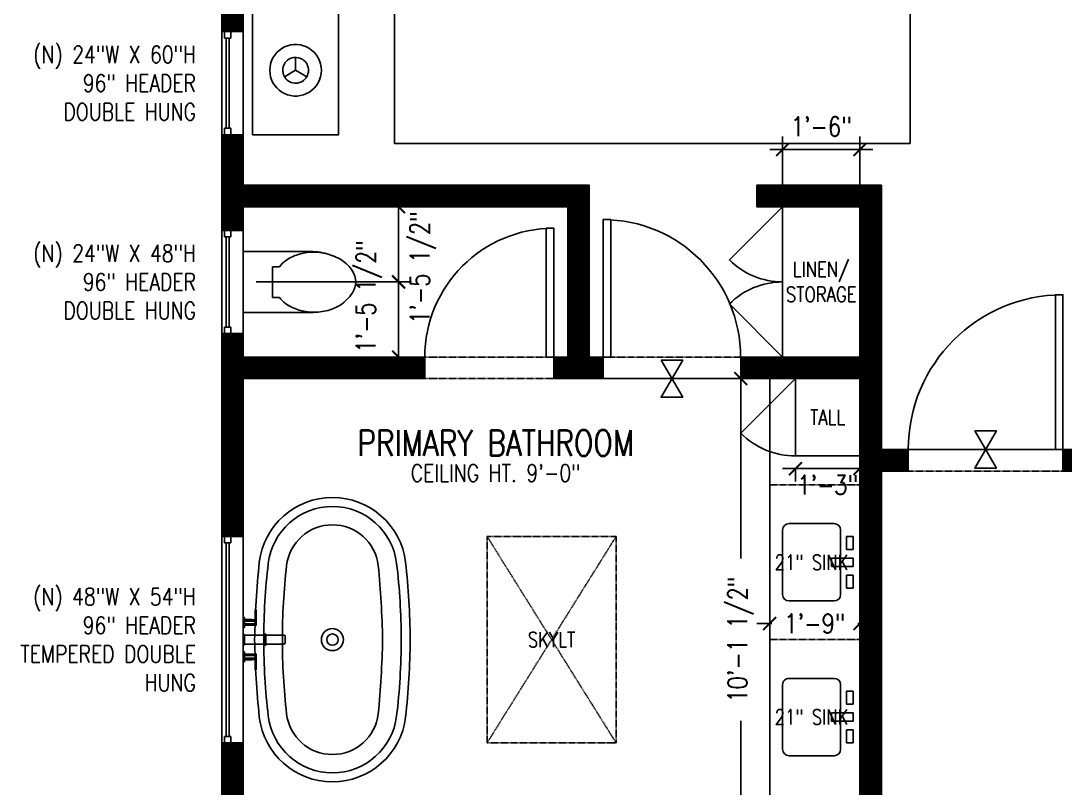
# Model space of a CAD drawing. Header units: inches. Extents: x -1 to 4116, y -71 to 1384.
# Drawn here: x 2698.9 to 2941.9, y 603.8 to 782.4 of the extents above; entities that cross this region are included whole.
import ezdxf
from ezdxf.enums import TextEntityAlignment as Align

# ---------------------------------------------------------------- set-up
doc = ezdxf.new("R2010")
doc.units = ezdxf.units.IN
doc.header["$MEASUREMENT"] = 0
doc.linetypes.add('HIDDEN2', pattern=[0.1875, 0.125, -0.0625])
doc.layers.get('DEFPOINTS').update_dxf_attribs({"color": 92, "lineweight": 15})
for name, color, linetype in [('A-ANNO', 3, 'Continuous'), ('A-ANNO - NEW', 3, 'Continuous'), ('A-ANNO-CLNG-HT-NEW', 2, 'Continuous'), ('A-ANNO-ROOMTAG-NEW', 2, 'Continuous'), ('A-CASE-BLW', 1, 'HIDDEN2'), ('A-CASE-NEW', 2, 'Continuous'), ('A-CLNG-HEAD', 1, 'HIDDEN2'), ('A-CLNG-HEAD NEW', 1, 'HIDDEN2'), ('A-DIM-CONS', 2, 'Continuous'), ('A-DOOR-NEW', 2, 'Continuous'), ('A-FLOR-SILL', 8, 'Continuous'), ('A-FURN', 8, 'Continuous'), ('A-GLAZ', 1, 'Continuous'), ('A-PFIX', 2, 'Continuous'), ('A-WALL-HTCH-F', 252, 'Continuous'), ('A-WALL-NEW', 4, 'Continuous')]:
    doc.layers.add(name, color=color, linetype=linetype)
doc.styles.add('ccTXT', font='ROMANS.shx', dxfattribs={"width": 0.8})
doc.dimstyles.new('DIM48$0', dxfattribs={"dimscale": 48, "dimtxt": 0.09375, "dimasz": 0.0625, "dimexe": 0.0625, "dimexo": 0.0625, "dimgap": 0.0625, "dimtad": 0, "dimdec": 8, "dimrnd": 0.125, "dimzin": 3, "dimdsep": 46, "dimlunit": 4, "dimtxsty": 'ccTXT', "dimblk": 'ARCHTICK', "dimblk1": 'ARCHTICK', "dimblk2": 'ARCHTICK', "dimsah": 1, "dimcen": 0.09375, "dimdle": 0.0625, "dimclrd": 2, "dimclre": 1, "dimclrt": 256, "dimadec": 0, "dimazin": 0, "dimtfac": 0.6, "dimtdec": 4, "dimtix": 1, "dimtmove": 2, "dimatfit": 3, "dimldrblk": 'ARCHTICK', "dimfxl": 1, "dimtvp": 1, "dimfrac": 2, "dimtolj": 1, "dimtzin": 0, "dimarcsym": 0})
pattern_1 = [(45, (0.0164, 0.01056), (-0.0883883476, 0.0883883476), [])]

# ---------------------------------------------------------------- blocks, each defined once
blk = doc.blocks.new('*U422')
for p, q in [((0, 5), (24, 5)), ((0, 5), (24, 5)), ((0, 2.875), (0, 4.375)), ((0, 4.375), (1.5, 4.375)), ((0, 2.875), (1.5, 2.875)), ((1.5, 2.875), (1.5, 4.375)), ((1.5, 4), (22.5, 4)), ((1.5, 3.25), (22.5, 3.25)), ((22.5, 2.875), (22.5, 4.375)), ((24, 4.375), (22.5, 4.375)), ((24, 2.875), (22.5, 2.875)), ((24, 2.875), (24, 4.375))]:
    blk.add_line(p, q)
at = {"flags": 128}
for points in [[(0, 0), (0, 5), (0, 5), (0, 5)], [(24, 0), (24, 5), (24, 5), (24, 5)]]:
    blk.add_lwpolyline(points, dxfattribs=at)
at = {"layer": 'A-FLOR-SILL'}
blk.add_line((0, 0), (24, 0), dxfattribs=at)
at = {"layer": 'A-GLAZ', "color": 8}
blk.add_line((0, 0), (24, 0), dxfattribs=at)
blk = doc.blocks.new('*U416')
for p, q in [((0, 5), (24, 5)), ((0, 5), (24, 5)), ((0, 2.875), (0, 4.375)), ((0, 4.375), (1.5, 4.375)), ((0, 2.875), (1.5, 2.875)), ((1.5, 2.875), (1.5, 4.375)), ((1.5, 4), (22.5, 4)), ((1.5, 3.25), (22.5, 3.25)), ((22.5, 2.875), (22.5, 4.375)), ((24, 4.375), (22.5, 4.375)), ((24, 2.875), (22.5, 2.875)), ((24, 2.875), (24, 4.375))]:
    blk.add_line(p, q)
at = {"flags": 128}
for points in [[(0, 0), (0, 5), (0, 5), (0, 5)], [(24, 0), (24, 5), (24, 5), (24, 5)]]:
    blk.add_lwpolyline(points, dxfattribs=at)
at = {"layer": 'A-FLOR-SILL'}
blk.add_line((0, 0), (24, 0), dxfattribs=at)
at = {"layer": 'A-GLAZ', "color": 8}
blk.add_line((0, 0), (24, 0), dxfattribs=at)
blk = doc.blocks.new('*U417')
for p, q in [((0, 5), (48, 5)), ((0, 5), (48, 5)), ((0, 2.875), (0, 4.375)), ((0, 4.375), (1.5, 4.375)), ((0, 2.875), (1.5, 2.875)), ((1.5, 2.875), (1.5, 4.375)), ((1.5, 4), (46.5, 4)), ((1.5, 3.25), (46.5, 3.25)), ((46.5, 2.875), (46.5, 4.375)), ((48, 4.375), (46.5, 4.375)), ((48, 2.875), (46.5, 2.875)), ((48, 2.875), (48, 4.375))]:
    blk.add_line(p, q)
at = {"flags": 128}
for points in [[(0, 0), (0, 5), (0, 5), (0, 5)], [(48, 0), (48, 5), (48, 5), (48, 5)]]:
    blk.add_lwpolyline(points, dxfattribs=at)
at = {"layer": 'A-FLOR-SILL'}
blk.add_line((0, 0), (48, 0), dxfattribs=at)
at = {"layer": 'A-GLAZ', "color": 8}
blk.add_line((0, 0), (48, 0), dxfattribs=at)
blk = doc.blocks.new('*U138')
blk.add_wipeout([(6, 0), (5.95, 0.75), (5.81, 1.49), (5.58, 2.21), (5.26, 2.89), (4.85, 3.53), (4.37, 4.11), (3.82, 4.62), (3.21, 5.07), (2.55, 5.43), (1.85, 5.71), (1.12, 5.89), (0.38, 5.99), (-0.38, 5.99), (-1.12, 5.89), (-1.85, 5.71), (-2.55, 5.43), (-3.21, 5.07), (-3.82, 4.62), (-4.37, 4.11), (-4.85, 3.53), (-5.26, 2.89), (-5.58, 2.21), (-5.81, 1.49), (-5.95, 0.75), (-6, 0), (-5.95, -0.75), (-5.81, -1.49), (-5.58, -2.21), (-5.26, -2.89), (-4.85, -3.53), (-4.37, -4.11), (-3.82, -4.62), (-3.21, -5.07), (-2.55, -5.43), (-1.85, -5.71), (-1.12, -5.89), (-0.38, -5.99), (0.38, -5.99), (1.12, -5.89), (1.85, -5.71), (2.55, -5.43), (3.21, -5.07), (3.82, -4.62), (4.37, -4.11), (4.85, -3.53), (5.26, -2.89), (5.58, -2.21), (5.81, -1.49), (5.95, -0.75)])
at = {"color": 0}
for q in [(-2.6, 1.5), (2.6, 1.5), (0, -3)]:
    blk.add_line((0, 0), q, dxfattribs=at)
for points in [[(6, 0), (5.95, 0.75), (5.81, 1.49), (5.58, 2.21), (5.26, 2.89), (4.85, 3.53), (4.37, 4.11), (3.82, 4.62), (3.21, 5.07), (2.55, 5.43), (1.85, 5.71), (1.12, 5.89), (0.38, 5.99), (-0.38, 5.99), (-1.12, 5.89), (-1.85, 5.71), (-2.55, 5.43), (-3.21, 5.07), (-3.82, 4.62), (-4.37, 4.11), (-4.85, 3.53), (-5.26, 2.89), (-5.58, 2.21), (-5.81, 1.49), (-5.95, 0.75), (-6, 0), (-5.95, -0.75), (-5.81, -1.49), (-5.58, -2.21), (-5.26, -2.89), (-4.85, -3.53), (-4.37, -4.11), (-3.82, -4.62), (-3.21, -5.07), (-2.55, -5.43), (-1.85, -5.71), (-1.12, -5.89), (-0.38, -5.99), (0.38, -5.99), (1.12, -5.89), (1.85, -5.71), (2.55, -5.43), (3.21, -5.07), (3.82, -4.62), (4.37, -4.11), (4.85, -3.53), (5.26, -2.89), (5.58, -2.21), (5.81, -1.49), (5.95, -0.75)], [(2.6, 1.5), (2.39, 1.81), (2.14, 2.1), (1.86, 2.35), (1.55, 2.57), (1.22, 2.74), (0.87, 2.87), (0.5, 2.96), (0.13, 3), (-0.25, 2.99), (-0.62, 2.93), (-0.99, 2.83), (-1.33, 2.69), (-1.66, 2.5), (-1.96, 2.27), (-2.23, 2.01), (-2.46, 1.71), (-2.66, 1.39), (-2.81, 1.05), (-2.92, 0.69), (-2.98, 0.31), (-3, -0.06), (-2.97, -0.44), (-2.89, -0.81), (-2.77, -1.16), (-2.6, -1.5), (-2.39, -1.81), (-2.14, -2.1), (-1.86, -2.35), (-1.55, -2.57), (-1.22, -2.74), (-0.87, -2.87), (-0.5, -2.96), (-0.13, -3), (0.25, -2.99), (0.62, -2.93), (0.99, -2.83), (1.33, -2.69), (1.66, -2.5), (1.96, -2.27), (2.23, -2.01), (2.46, -1.71), (2.66, -1.39), (2.81, -1.05), (2.92, -0.69), (2.98, -0.31), (3, 0.06), (2.97, 0.44), (2.89, 0.81), (2.77, 1.16)]]:
    blk.add_lwpolyline(points, close=True)
blk = doc.blocks.new('*U471')
at = {"linetype": 'ByBlock'}
blk.add_lwpolyline([(0, 0), (0, 36), (1.75, 36), (1.75, 0)], close=True, dxfattribs=at)
blk.add_arc((0, 0), 36, 0, 90, dxfattribs=at)
blk = doc.blocks.new('*U455')
at = {"layer": 'A-FLOR-SILL'}
blk.add_line((-18, 0), (18, 0), dxfattribs=at)
blk.add_lwpolyline([(-2.51, 4.32), (2.51, -4.32), (-2.51, -4.32), (2.51, 4.32)], close=True, dxfattribs=at)
blk = doc.blocks.new('*U87')
at = {"color": 0, "linetype": 'ByBlock'}
for p, q in [((0, -7.11), (0, 7.11)), ((0, 7.11), (15.11, 7.11)), ((15.11, -7.11), (0, -7.11))]:
    blk.add_line(p, q, dxfattribs=at)
blk.add_lwpolyline([(24.13, -4.09, 0.06085), (25.42, -2.54, 0.143932), (26.16, 0, 0.143932), (25.42, 2.54, 0.107177), (22.93, 5.03, 0.077997), (19.52, 6.53, 0.141546), (12.76, 6.39, 0.085426), (9.83, 4.9, 0.066386), (8.4, 3.51), (6.82, 3.51), (6.82, -3.61), (8.4, -3.61, 0.066386), (9.83, -5, 0.085426), (12.76, -6.49, 0.074934), (16.47, -7.05, 0.074935), (20.18, -6.49, 0.085426), (23.12, -5, 0.047542)], format="xyb", close=True, dxfattribs=at)
for centre, start, end in [((15.11, -9.99), 75.0711, 90), ((15.11, 9.99), 270, 275.1954)]:
    blk.add_arc(centre, 17.11, start, end, dxfattribs=at)
blk = doc.blocks.new('Memoirs 66x36.5 Freestanding Tub')
for radius in [2.56, 1.32]:
    blk.add_circle((0, -18.1), radius)
for centre, radius, start, end in [((3.37, -206.05), 206.08, 90.9368, 95.9545), ((-15.95, -18.1), 17.14, 96.8913, 263.1087), ((0.44, -157.44), 155.34, 90.1631, 96.7282), ((-1.2, -2.57), 0.17, 101.0095, 138.3297), ((-1.03, -3.27), 0.884, 92.1518, 102.816), ((0, -148.43), 146.05, 89.5817, 90.4183), ((-3.37, -206.05), 206.08, 84.0455, 89.0632), ((-0.44, -157.44), 155.34, 83.2718, 89.8369), ((1.03, -3.27), 0.884, 77.184, 87.8482), ((1.2, -2.57), 0.17, 41.6703, 78.9905), ((15.95, -18.1), 17.14, 276.8913, 83.1087), ((-15.95, -18.1), 15.04, 96.8913, 263.1087), ((-1.29, -2.48), 0.0375, 147.8749, 236.9573), ((-1.18, -2.34), 0.217, 232.7872, 259.5752), ((-1.06, -1.75), 0.816, 258.9667, 269.2901), ((0, -150.1), 147.53, 89.5827, 90.4173), ((1.06, -1.75), 0.816, 270.7099, 281.0333), ((1.18, -2.34), 0.217, 280.4248, 307.2128), ((1.29, -2.48), 0.0375, 303.0427, 32.1251), ((15.95, -18.1), 15.04, 276.8913, 83.1087), ((0.4, -164.15), 157.71, 90.1455, 96.423), ((-0.4, -164.15), 157.71, 83.577, 89.8545), ((-15.98, -18.1), 10.74, 96.7187, 263.2813), ((15.98, -18.1), 10.74, 276.7187, 83.2813), ((4.17, 193.64), 223.44, 264.5009, 268.9306), ((-4.17, 193.64), 223.44, 271.0694, 275.4991), ((0.36, 119.84), 153.95, 263.2421, 269.8667), ((-0.36, 119.84), 153.95, 270.1333, 276.7579), ((2.63, 157.49), 193.72, 263.8853, 269.2235), ((-2.63, 157.49), 193.72, 270.7765, 276.1147)]:
    blk.add_arc(centre, radius, start, end)
blk = doc.blocks.new('Kohler Parallel Wall Mount Tub Faucet')
for p, q in [((-5.18, 0), (-2.82, 0)), ((-5.18, -0.24), (-5.18, 0)), ((-2.82, 0), (-2.82, -0.24)), ((-1.16, 0), (1.16, 0)), ((5.18, 0), (2.82, 0)), ((2.82, 0), (2.82, -0.24)), ((5.18, -0.24), (5.18, 0)), ((-5.14, -0.28), (-2.86, -0.28)), ((-4.64, -0.29), (-3.36, -0.29)), ((-4.28, -2.6), (-4.28, -0.29)), ((-3.72, -0.29), (-3.72, -3.03)), ((-1.18, -0.24), (-1.18, -0.02)), ((-1.14, -0.28), (1.14, -0.28)), ((-1.02, -0.3), (-1.02, -9.46)), ((1.02, -0.3), (1.02, -9.46)), ((1.18, -0.24), (1.18, -0.02)), ((5.14, -0.28), (2.86, -0.28)), ((4.64, -0.29), (3.36, -0.29)), ((3.72, -0.29), (3.72, -3.03)), ((4.28, -2.6), (4.28, -0.29)), ((-4.64, -2.8), (-6.94, -2.8)), ((-6.91, -3.03), (-3.4, -3.03)), ((6.91, -3.03), (3.4, -3.03)), ((4.64, -2.8), (6.94, -2.8)), ((-0.72, -9.76), (0.72, -9.76))]:
    blk.add_line(p, q)
for centre, radius, start, end in [((-1.16, -0.02), 0.0197, 90, 180), ((1.16, -0.02), 0.0197, 0, 90), ((-5.14, -0.24), 0.0394, 180, 270), ((-4.64, -0.31), 0.0197, 89.9999, 180), ((143.11, -0.31), 147.78, 180, 180.8863), ((-4.51, -0.36), 0.0804, 53.4308, 87.34), ((-3.49, -0.36), 0.0804, 94.558, 126.7704), ((-3.36, -0.31), 0.0197, 359.6734, 92.7654), ((-276900.6, 2137.66), 276905.52, 359.5570634, 359.5576182), ((-2.86, -0.24), 0.0394, 270, 360), ((-1.14, -0.24), 0.0394, 180, 270), ((-1, -0.3), 0.0197, 90, 180), ((1, -0.3), 0.0197, 0, 90), ((1.14, -0.24), 0.0394, 270, 360), ((2.86, -0.24), 0.0394, 180, 270), ((3.36, -0.31), 0.0197, 87.2346, 180.3266), ((276900.6, 2137.66), 276905.52, 180.4423818, 180.4429366), ((3.49, -0.36), 0.0804, 53.2296, 85.442), ((4.51, -0.36), 0.0804, 92.66, 126.5692), ((4.64, -0.31), 0.0197, 0, 90.0001), ((-143.11, -0.31), 147.78, 359.1137, 0), ((5.14, -0.24), 0.0394, 270, 360), ((-6.93, -2.83), 0.0342, 103.7788, 177.1126), ((8.49, -1.38), 15.52, 185.3353, 185.9626), ((-6.91, -2.99), 0.0387, 184.4203, 265.565), ((-4.84, -2.6), 0.195, 271.5067, 0.8863), ((-4.65, -2.35), 0.446, 270.5523, 326.2793), ((-3.4, -2.99), 0.0394, 270.1237, 359.5571), ((3.4, -2.99), 0.0394, 180.4429, 269.8763), ((4.65, -2.35), 0.446, 213.7207, 269.4477), ((4.84, -2.6), 0.195, 179.1137, 268.4933), ((6.91, -2.99), 0.0387, 274.435, 355.5797), ((6.93, -2.83), 0.0342, 2.8874, 76.2212), ((-8.49, -1.38), 15.52, 354.0374, 354.6647), ((-0.72, -9.46), 0.3, 180, 270), ((0.72, -9.46), 0.3, 270, 360)]:
    blk.add_arc(centre, radius, start, end)
blk = doc.blocks.new('*U103')
at = {"color": 0, "linetype": 'ByBlock'}
for points in [[(-6, -0.5), (-6, 1), (-3, 1), (-3, -0.5)], [(-1, -4), (-1, 1), (1, 1), (1, -4)], [(3, -0.5), (3, 1), (6, 1), (6, -0.5)]]:
    blk.add_lwpolyline(points, close=True, dxfattribs=at)
blk = doc.blocks.new('*U359')
at = {"color": 0, "linetype": 'ByBlock'}
for p, q in [((4.5, 2.5), (4.5, 7.5)), ((18, 7.5), (18, 2.5)), ((4.5, -7.5), (4.5, -2.5)), ((18, -2.5), (18, -7.5))]:
    blk.add_line(p, q, dxfattribs=at)
at = {"color": 0}
for p, q in [((16.5, 9), (6, 9)), ((4.5, -2.5), (4.5, 2.5)), ((18, -2.5), (18, 2.5)), ((6, -9), (16.5, -9))]:
    blk.add_line(p, q, dxfattribs=at)
at = {"color": 0, "linetype": 'ByBlock'}
for centre, start, end in [((6, 7.5), 90, 180), ((16.5, 7.5), 0, 90), ((6, -7.5), 180, 270), ((16.5, -7.5), 270, 0)]:
    blk.add_arc(centre, 1.5, start, end, dxfattribs=at)
blk = doc.blocks.new('*U483')
at = {"linetype": 'ByBlock'}
blk.add_lwpolyline([(0, 0), (0, 30), (1.75, 30), (1.75, 0)], close=True, dxfattribs=at)
blk.add_arc((0, 0), 30, 0, 90, dxfattribs=at)
blk = doc.blocks.new('*U484')
at = {"linetype": 'ByBlock'}
blk.add_lwpolyline([(0, 0), (0, 31.99), (-1.75, 31.99), (-1.75, 0)], close=True, dxfattribs=at)
blk.add_arc((0, 0), 31.99, 90, 180, dxfattribs=at)
blk = doc.blocks.new('*U53')
at = {"layer": 'A-FLOR-SILL'}
blk.add_line((-16, 0), (16, 0), dxfattribs=at)
blk.add_lwpolyline([(-2.51, 4.32), (2.51, -4.32), (-2.51, -4.32), (2.51, 4.32)], close=True, dxfattribs=at)
blk = doc.blocks.new('_ArchTick')
at = {"color": 0, "linetype": 'ByBlock', "const_width": 0.15}
blk.add_lwpolyline([(-0.5, -0.5), (0.5, 0.5)], dxfattribs=at)
blk = doc.blocks.new('*D561')
at = {"layer": 'A-DIM-CONS', "color": 2, "lineweight": -2, "transparency": 16777216}
blk.add_line((2786.8, 701.12), (2786.8, 724.62), dxfattribs=at)
at = {"layer": 'A-DIM-CONS', "color": 1, "lineweight": -2, "transparency": 16777216}
blk.add_line((2753.66, 721.62), (2789.8, 721.62), dxfattribs=at)
at = {"layer": 'DEFPOINTS', "color": 0, "transparency": 16777216}
for p in [(2750.66, 721.62), (2786.8, 721.62), (2786.8, 704.12)]:
    blk.add_point(p, dxfattribs=at)
at = {"layer": 'A-DIM-CONS', "color": 2, "lineweight": -2, "transparency": 16777216, "xscale": 3, "yscale": 3, "zscale": 3}
for p, rotation in [((2786.8, 721.62), 90), ((2786.8, 704.12), 270)]:
    blk.add_blockref('_ArchTick', p, dxfattribs=dict(at, rotation=rotation))
at = {"layer": 'A-DIM-CONS', "transparency": 16777216, "insert": (2779.94, 718.24), "char_height": 4.5, "attachment_point": 5, "rotation": 90, "style": 'ccTXT'}
blk.add_mtext('\\A1;1\'-5 1/2"', dxfattribs=at)
blk = doc.blocks.new('*D562')
at = {"layer": 'A-DIM-CONS', "color": 2, "lineweight": -2, "transparency": 16777216}
blk.add_line((2786.8, 742.12), (2786.8, 718.62), dxfattribs=at)
at = {"layer": 'A-DIM-CONS', "color": 1, "lineweight": -2, "transparency": 16777216}
blk.add_line((2753.66, 721.62), (2789.8, 721.62), dxfattribs=at)
at = {"layer": 'DEFPOINTS', "color": 0, "transparency": 16777216}
for p in [(2786.8, 739.12), (2750.66, 721.62), (2786.8, 721.62)]:
    blk.add_point(p, dxfattribs=at)
at = {"layer": 'A-DIM-CONS', "color": 2, "lineweight": -2, "transparency": 16777216, "xscale": 3, "yscale": 3, "zscale": 3}
for p, rotation in [((2786.8, 739.12), 90), ((2786.8, 721.62), 270)]:
    blk.add_blockref('_ArchTick', p, dxfattribs=dict(at, rotation=rotation))
at = {"layer": 'A-DIM-CONS', "transparency": 16777216, "insert": (2792.47, 724.96), "char_height": 4.5, "attachment_point": 5, "rotation": 90, "style": 'ccTXT'}
blk.add_mtext('\\A1;1\'-5 1/2"', dxfattribs=at)
blk = doc.blocks.new('*D563')
at = {"layer": 'A-DIM-CONS', "color": 1, "lineweight": -2, "transparency": 16777216}
for p, q in [((2876.16, 742.12), (2876.16, 755.44)), ((2894.16, 742.12), (2894.16, 755.44))]:
    blk.add_line(p, q, dxfattribs=at)
at = {"layer": 'A-DIM-CONS', "color": 2, "lineweight": -2, "transparency": 16777216}
for p, q in [((2876.16, 752.44), (2873.16, 752.44)), ((2876.16, 752.44), (2894.16, 752.44)), ((2894.16, 752.44), (2897.16, 752.44))]:
    blk.add_line(p, q, dxfattribs=at)
at = {"layer": 'DEFPOINTS', "color": 0, "transparency": 16777216}
for p in [(2894.16, 752.44), (2876.16, 739.12), (2894.16, 739.12)]:
    blk.add_point(p, dxfattribs=at)
at = {"layer": 'A-DIM-CONS', "color": 2, "lineweight": -2, "transparency": 16777216, "xscale": 3, "yscale": 3, "zscale": 3}
blk.add_blockref('_ArchTick', (2876.16, 752.44), dxfattribs=at)
at = {"layer": 'A-DIM-CONS', "color": 2, "lineweight": -2, "transparency": 16777216, "xscale": 3, "yscale": 3, "zscale": 3, "rotation": 180}
blk.add_blockref('_ArchTick', (2894.16, 752.44), dxfattribs=at)
at = {"layer": 'A-DIM-CONS', "transparency": 16777216, "insert": (2885.16, 757.8), "char_height": 4.5, "attachment_point": 5, "style": 'ccTXT'}
blk.add_mtext('\\A1;1\'-6"', dxfattribs=at)
blk = doc.blocks.new('*D564')
at = {"layer": 'A-DIM-CONS', "color": 2, "lineweight": -2, "transparency": 16777216}
for p, q in [((2870.16, 642.11), (2873.63, 642.11)), ((2897.16, 642.11), (2893.69, 642.11))]:
    blk.add_line(p, q, dxfattribs=at)
at = {"layer": 'DEFPOINTS', "color": 0, "transparency": 16777216}
for p in [(2873.16, 642.11), (2894.16, 642.11), (2894.16, 642.11)]:
    blk.add_point(p, dxfattribs=at)
at = {"layer": 'A-DIM-CONS', "color": 2, "lineweight": -2, "transparency": 16777216, "xscale": 3, "yscale": 3, "zscale": 3, "rotation": 180}
blk.add_blockref('_ArchTick', (2873.16, 642.11), dxfattribs=at)
at = {"layer": 'A-DIM-CONS', "color": 2, "lineweight": -2, "transparency": 16777216, "xscale": 3, "yscale": 3, "zscale": 3}
blk.add_blockref('_ArchTick', (2894.16, 642.11), dxfattribs=at)
at = {"layer": 'A-DIM-CONS', "transparency": 16777216, "insert": (2883.66, 642.11), "char_height": 4.5, "attachment_point": 5, "style": 'ccTXT'}
blk.add_mtext('\\A1;1\'-9"', dxfattribs=at)
blk = doc.blocks.new('*D565')
at = {"layer": 'A-DIM-CONS', "color": 2, "lineweight": -2, "transparency": 16777216}
blk.add_line((2876.16, 678.17), (2897.16, 678.17), dxfattribs=at)
at = {"layer": 'A-DIM-CONS', "color": 1, "lineweight": -2, "transparency": 16777216}
for p, q in [((2879.16, 678.12), (2879.16, 675.17)), ((2894.16, 678.12), (2894.16, 675.17))]:
    blk.add_line(p, q, dxfattribs=at)
at = {"layer": 'DEFPOINTS', "color": 0, "transparency": 16777216}
for p in [(2879.16, 681.12), (2894.16, 681.12), (2894.16, 678.17)]:
    blk.add_point(p, dxfattribs=at)
at = {"layer": 'A-DIM-CONS', "color": 2, "lineweight": -2, "transparency": 16777216, "xscale": 3, "yscale": 3, "zscale": 3, "rotation": 180}
blk.add_blockref('_ArchTick', (2879.16, 678.17), dxfattribs=at)
at = {"layer": 'A-DIM-CONS', "color": 2, "lineweight": -2, "transparency": 16777216, "xscale": 3, "yscale": 3, "zscale": 3}
blk.add_blockref('_ArchTick', (2894.16, 678.17), dxfattribs=at)
at = {"layer": 'A-DIM-CONS', "transparency": 16777216, "insert": (2886.66, 674.37), "char_height": 4.5, "attachment_point": 5, "style": 'ccTXT'}
blk.add_mtext('\\A1;1\'-3"', dxfattribs=at)
blk = doc.blocks.new('*D568')
at = {"layer": 'A-DIM-CONS', "color": 2, "lineweight": -2, "transparency": 16777216}
for p, q in [((2866.41, 702.12), (2866.41, 657.22)), ((2866.41, 574.62), (2866.41, 619.51))]:
    blk.add_line(p, q, dxfattribs=at)
at = {"layer": 'DEFPOINTS', "color": 0, "transparency": 16777216}
for p in [(2866.41, 699.12), (2866.41, 577.62), (2866.41, 577.62)]:
    blk.add_point(p, dxfattribs=at)
at = {"layer": 'A-DIM-CONS', "color": 2, "lineweight": -2, "transparency": 16777216, "xscale": 3, "yscale": 3, "zscale": 3}
for p, rotation in [((2866.41, 699.12), 90), ((2866.41, 577.62), 270)]:
    blk.add_blockref('_ArchTick', p, dxfattribs=dict(at, rotation=rotation))
at = {"layer": 'A-DIM-CONS', "transparency": 16777216, "insert": (2866.41, 638.37), "char_height": 4.5, "attachment_point": 5, "rotation": 90, "style": 'ccTXT'}
blk.add_mtext('\\A1;10\'-1 1/2"', dxfattribs=at)

msp = doc.modelspace()

# ---------------------------------------------------------------- hatches: boundary and pattern name
at = {"layer": 'A-WALL-HTCH-F'}
h = msp.add_hatch(dxfattribs=at)
h.set_pattern_fill('ANSI31', color=256)
h.set_pattern_definition(pattern_1)
h.paths.add_polyline_path([(3353.15798868, 315.11544828), (3332.85798868, 315.11544828), (3332.15798868, 315.11544828), (3332.15798868, 419.11544828), (3361.2557944, 419.11544828), (3361.25628446, 424.11544826), (3322.15847874, 424.11864163), (3322.15798868, 419.11544828), (3327.15798868, 419.11544828), (3327.15798868, 315.11544828), (3257.15798868, 315.11544828), (3257.15798868, 398.61544828), (3275.15798868, 398.61544828), (3275.15798868, 419.11544828), (3292.15798868, 419.11544828), (3292.15798868, 424.12109193), (3275.15798868, 424.12248043), (3275.15798868, 429.11544828), (3270.17624421, 429.11544828), (3270.14717782, 403.62288793), (3256.15798868, 403.61544828), (3247.15798868, 403.61544828), (3247.15798868, 398.61544828), (3252.15798868, 398.61544828), (3252.15798868, 310.11544828), (3252.15798868, 277.36544828), (3257.15798868, 277.36544828), (3257.15798868, 310.11544828), (3398.15798868, 310.11544828), (3398.15798868, 315.11544828), (3377.15798868, 315.11544828), (3377.15804794, 311.11544828), (3353.15804794, 311.11544828)])
h.paths.add_polyline_path([(3082.65798868, 398.61544828), (3120.40798868, 398.61544828), (3120.40798868, 403.61544828), (3082.65798868, 403.61544828)], flags=17)
h.paths.add_polyline_path([(3082.65798868, 476.36544828), (3077.65798868, 476.36544828), (3077.65798868, 428.36544828), (3082.65798868, 428.36544828)])
h.paths.add_polyline_path([(3158.65798868, 463.11544828), (3187.65798868, 463.11544828), (3187.65798868, 454.86544828), (3182.65798868, 454.86544828), (3182.65798868, 458.11544828), (3158.65798868, 458.11544828), (3158.65798868, 403.61544828), (3182.65798868, 403.61544828), (3182.65798868, 406.86544828), (3187.65798868, 406.86544828), (3187.65798868, 403.61544828), (3215.15798868, 403.61544828), (3215.15798868, 398.61544828), (3150.40798868, 398.61544828), (3150.40798868, 403.61544828), (3153.65798868, 403.61544828), (3153.65798868, 500.11544828), (3082.65798868, 500.11544828), (3082.65798868, 505.11544828), (3158.65798868, 505.11544828)])
h.paths.add_polyline_path([(3366.90798868, 239.11544828), (3350.65798868, 239.11544828), (3350.65798868, 244.11544828), (3366.90798868, 244.11544828)])
h.paths.add_polyline_path([(3185.90798868, 239.11544828), (3173.90798868, 239.11544828), (3173.90798868, 244.11544828), (3185.90798868, 244.11544828)])
h.paths.add_polyline_path([(3125.90798868, 239.11544828), (3113.90798868, 239.11544828), (3113.90798868, 244.11544828), (3125.90798868, 244.11544828)])
h.paths.add_polyline_path([(3108.65798868, 239.11544828), (3108.65798868, 215.11544828), (3077.65798868, 215.11544828), (3077.65798868, 239.11544828), (3081.90798868, 239.11544828), (3081.90798868, 219.36544828), (3104.40798868, 219.36544828), (3104.40798868, 239.11544828)])
h.paths.add_polyline_path([(3222.15798868, 239.11544828), (3222.15798868, 215.11544828), (3191.15798868, 215.11544828), (3191.15798868, 239.11544828), (3195.40798868, 239.11544828), (3195.40798868, 219.36544828), (3217.90798868, 219.36544828), (3217.90798868, 239.11544828)])
h.paths.add_polyline_path([(3398.15798868, 425.86544828), (3403.15798868, 425.86544828), (3403.15798868, 473.36544828), (3398.15798868, 473.36544828)])
h.paths.add_polyline_path([(3398.15798868, 587.36544828), (3270.15798868, 587.36544828), (3270.15798868, 625.36544828), (3275.15798868, 625.36544828), (3275.15798868, 592.36544828), (3398.15798868, 592.36544828)])
h.paths.add_polyline_path([(3354.90798868, 707.86544828), (3318.90798868, 707.86544828), (3318.90798868, 702.86544828), (3354.90798868, 702.86544828)])
h.paths.add_polyline_path([(3398.15798868, 419.11544828), (3393.15798868, 419.11544828), (3393.15798868, 424.11544828), (3398.15798868, 424.11544828)], flags=17)
h.paths.add_polyline_path([(3398.15798868, 707.86544828), (3403.15798868, 707.86544828), (3403.15798868, 734.36544828), (3398.15798868, 734.36544828)])
h.paths.add_polyline_path([(3398.15798868, 782.36544828), (3403.15798868, 782.36544828), (3403.15798868, 926.36544828), (3398.15798868, 926.36544828)])
h.paths.add_polyline_path([(3403.15798868, 974.36544828), (3403.15798868, 1006.61544828), (3360.40798868, 1006.61544828), (3360.40798868, 1001.61544828), (3398.15798868, 1001.61544828), (3398.15798868, 974.36544828)])
h.paths.add_polyline_path([(3288.40798868, 1006.61544828), (3312.40798868, 1006.61544828), (3312.40798868, 1001.61544828), (3288.40798868, 1001.61544828)])
h.paths.add_polyline_path([(3168.40798868, 1006.61544828), (3192.40798868, 1006.61544828), (3192.40798868, 1001.61544828), (3168.40798868, 1001.61544828)])
h.paths.add_polyline_path([(3120.40798868, 1006.61544828), (3120.40798868, 1001.61544828), (3082.65798868, 1001.61544828), (3082.65798868, 706.36544828), (3077.65798868, 706.36544828), (3077.65798868, 819.61544828), (2952.65798868, 819.61544828), (2952.65798868, 780.11544828), (2951.40798868, 780.11544828), (2951.40798868, 816.36544828), (2948.90798868, 816.36544828), (2948.90798868, 780.11544828), (2947.65798868, 780.11544828), (2947.65798868, 867.36544828), (2948.90798868, 867.36544828), (2948.90798868, 831.11544828), (2951.40798868, 831.11544828), (2951.40798868, 867.36544828), (2952.65798868, 867.36544828), (2952.65798868, 824.61544828), (3077.65798868, 824.61544828), (3077.65798868, 909.61544828), (3028.40798868, 909.61544828), (3028.40798868, 914.61544828), (3077.65798868, 914.61544828), (3077.65798868, 1006.61544828)])
h.paths.add_polyline_path([(3077.65798868, 677.61544828), (2941.40798868, 677.61544828), (2941.40798868, 682.61544828), (2947.65798868, 682.61544828), (2947.65798868, 744.11544828), (2952.65798868, 744.11544828), (2952.65798868, 682.61544828), (3077.65798868, 682.61544828)])
h.paths.add_polyline_path([(3048.40798868, 350.11544828), (3077.65798868, 350.11544828), (3077.65798868, 345.11544828), (3048.40798868, 345.11544828)])
h.paths.add_polyline_path([(2922.40798868, 326.11544828), (2922.40798868, 321.11544828), (2947.15798868, 321.11544828), (2947.15798868, 345.11544828), (2976.40798868, 345.11544828), (2976.40798868, 350.11544828), (2947.15798868, 350.11544828), (2947.15798868, 550.11544828), (2938.90798868, 550.11544828), (2938.90798868, 545.11544828), (2942.15798868, 545.11544828), (2942.15798868, 326.11544828)])
h.paths.add_polyline_path([(2750.65798868, 614.36533057), (2750.65798868, 577.61544828), (2753.65798868, 577.61544828), (2753.65798868, 572.61544828), (2750.65798868, 572.61544828), (2750.65798868, 560.36544828), (2745.65798868, 560.36544828), (2745.65798868, 614.36533057)])
h.paths.add_polyline_path([(2745.65798868, 662.36533057), (2745.65798868, 709.61544828), (2750.65798868, 709.61544828), (2750.65798868, 704.11544828), (2792.90798868, 704.11544828), (2792.90798868, 699.11544828), (2750.65798868, 699.11544828), (2750.65798868, 662.36533057)])
h.paths.add_polyline_path([(2745.65798868, 755.86544828), (2745.65798868, 733.61544828), (2750.65798868, 733.61544828), (2750.65798868, 739.11544828), (2826.15798868, 739.11544828), (2826.15798868, 704.11544828), (2822.90798868, 704.11544828), (2822.90798868, 699.11544828), (2834.40798868, 699.11544828), (2834.40798868, 704.11544828), (2831.15798868, 704.11544828), (2831.15798868, 744.11544828), (2750.65798868, 744.11544828), (2750.65798868, 755.86544828)])
h.paths.add_polyline_path([(2750.65798868, 873.86544828), (2745.65798868, 873.86544828), (2745.65798868, 779.86544828), (2750.65798868, 779.86544828)])
h.paths.add_polyline_path([(2860.40798868, 914.61856261), (2872.40798868, 914.61856261), (2872.40798868, 909.61544828), (2860.40798868, 909.61544828)])
h.paths.add_polyline_path([(2750.65798868, 897.86544828), (2745.65798868, 897.86544828), (2745.65798868, 914.61544828), (2788.40798868, 914.61544828), (2788.40798868, 909.61544828), (2750.65798868, 909.61544828)])
h.paths.add_polyline_path([(2956.40798868, 914.61544828), (2956.40798868, 909.61544828), (2952.65798868, 909.61544828), (2952.65798868, 902.61544828), (2947.65798868, 902.61544828), (2947.65798868, 909.61544828), (2944.40798868, 909.61544828), (2944.40798868, 914.61544828)])
h.paths.add_polyline_path([(2874.40798868, 326.11544828), (2870.40798868, 326.11544828), (2870.40798868, 321.11544828), (2874.40798868, 321.11544828)])
h.paths.add_polyline_path([(2818.40798868, 326.11544828), (2822.40798868, 326.11544828), (2822.40798868, 321.11544828), (2818.40798868, 321.11544828)])
h = msp.add_hatch(dxfattribs=at)
h.set_pattern_fill('ANSI31', color=256)
h.set_pattern_definition(pattern_1)
h.paths.add_polyline_path([(2827.65798868, 572.61544828), (2845.90798868, 572.61544828), (2845.90792942, 576.86544828), (2875.90792942, 576.86544828), (2875.90798868, 572.61544828), (2894.15798868, 572.61544828), (2894.15798868, 531.61544828), (2898.65798868, 531.61544828), (2898.65798868, 501.36544828), (2903.65798868, 501.36544828), (2903.65798868, 545.11544828), (2906.90798868, 545.11544828), (2906.90798868, 550.11544828), (2899.15798868, 550.11544828), (2899.15798868, 677.61544828), (2905.40798868, 677.61544828), (2905.40798868, 682.61544828), (2899.15798868, 682.61544828), (2899.15798868, 744.11544828), (2870.15798868, 744.11544828), (2870.15798868, 739.11544828), (2894.15798868, 739.11544828), (2894.15798868, 704.11544828), (2866.40798868, 704.11544828), (2866.40798868, 699.11544828), (2894.15798868, 699.11544828), (2894.15798868, 577.61544828), (2819.65798868, 577.61544828), (2819.65798868, 572.61544828), (2822.65798868, 572.61544828), (2822.65799606, 512.11799494), (2822.65926201, 512.11799494), (2822.65926201, 500.11799494), (2767.21416656, 500.11799494), (2767.21215107, 500.11661929), (2822.65799752, 500.12054142), (2822.65799716, 500.11799494), (2750.65926201, 500.11799494), (2822.65799752, 500.11799494), (2822.65799752, 500.12054142), (2767.21215107, 500.11661929), (2759.88484062, 495.11544828), (2822.65798868, 495.11544828), (2822.65798868, 465.98666586), (2816.65798868, 465.98666586), (2816.65798868, 461.11544828), (2903.65798868, 461.11544828), (2903.65798868, 471.36544828), (2898.65798868, 471.36544828), (2898.65798868, 465.98666586), (2827.65798868, 465.98666586)])
h.paths.add_polyline_path([(2767.21215107, 500.11661929), (2750.65798868, 500.11544828), (2750.65798868, 506.64947105), (2745.65798868, 506.92032317), (2745.65798868, 485.40507503), (2750.65798868, 488.8177672), (2750.65798868, 495.11544828), (2759.88484062, 495.11544828)])
h.paths.add_polyline_path([(2750.65798868, 488.8177672), (2745.65798868, 485.40507503), (2745.65798868, 321.11544828), (2770.40798868, 321.11544828), (2770.40798868, 326.11544828), (2750.65798868, 326.11544828), (2750.65798868, 461.11544828), (2756.65798868, 461.11544828), (2756.65798868, 465.98666586), (2750.65798868, 465.98666586)])
h.paths.add_polyline_path([(2750.65798868, 512.36544828), (2745.65798868, 512.36544828), (2745.65798868, 506.92032317), (2750.65798868, 506.64947105)])

# ---------------------------------------------------------------- linework, layer by layer
at = {"layer": 'A-CASE-BLW'}
for p, q in [((2873.15798868, 674.36544828, 0.27330226), (2894.15798868, 674.36544828, 0.27330226)), ((2873.15798868, 638.36544828, 0.27330226), (2894.15798868, 638.36544828, 0.27330226))]:
    msp.add_line(p, q, dxfattribs=at)
at = {"layer": 'A-CASE-NEW', "elevation": 0.27330226}
for points in [[(2876.15798868, 739.11544828), (2863.78362001, 726.74107961, 0.1989123674), (2876.15798868, 721.61544828)], [(2876.15798868, 704.11544829), (2863.78362001, 716.48981696, -0.1989123674), (2876.15798868, 721.61544828)], [(2879.15798868, 699.11544828), (2866.43006662, 686.38752622, 0.1989123674), (2879.15798868, 681.11544828)]]:
    msp.add_lwpolyline(points, format="xyb", dxfattribs=at)
for points in [[(2876.15798868, 704.11544828), (2894.15798868, 704.11544828), (2894.15798868, 739.11544828), (2876.15798868, 739.11544828)], [(2873.15798868, 699.11544828), (2894.15798868, 699.11544828), (2894.15798868, 577.61544828), (2873.15798868, 577.61544828)], [(2894.15798868, 699.11544828), (2879.15798868, 699.11544828), (2879.15798868, 681.11544828), (2894.15798868, 681.11544828)]]:
    msp.add_lwpolyline(points, close=True, dxfattribs=at)
at = {"layer": 'A-CLNG-HEAD'}
for p, q in [((2792.90798868, 704.11544828, 0.27330226), (2822.90798868, 704.11544828, 0.27330226)), ((2834.40798868, 704.11544828, 0.27330226), (2866.40798868, 704.11544828, 0.27330226)), ((2792.90798868, 699.11544828, 0.27330226), (2822.90798868, 699.11544828, 0.27330226)), ((2834.40798868, 699.11544828, 0.27330226), (2866.40798868, 699.11544828, 0.27330226)), ((2905.40798868, 682.61544828, 0.27330226), (2941.40798868, 682.61544828, 0.27330226)), ((2905.40798868, 677.61544828, 0.27330226), (2941.40798868, 677.61544828, 0.27330226))]:
    msp.add_line(p, q, dxfattribs=at)
at = {"layer": 'A-CLNG-HEAD NEW'}
for p, q in [((2807.40798868, 662.36533057, 0.27330226), (2837.40798868, 614.36533057, 0.27330226)), ((2807.40798868, 614.36533057, 0.27330226), (2837.40798868, 662.36533057, 0.27330226))]:
    msp.add_line(p, q, dxfattribs=at)
at = {"layer": 'A-CLNG-HEAD NEW', "elevation": 0.27330226}
msp.add_lwpolyline([(2807.40798868, 614.36533057), (2837.40798868, 614.36533057), (2837.40798868, 662.36533057), (2807.40798868, 662.36533057)], close=True, dxfattribs=at)
at = {"layer": 'A-FURN'}
for points, elevation in [([(2905.87511699, 753.79639107), (2905.87511699, 897.79639107), (2785.87511699, 897.79639107), (2785.87511699, 753.79639107)], -40.72669774), ([(2752.82914482, 785.86544828), (2772.82914482, 785.86544828), (2772.82914482, 755.86544828), (2752.82914482, 755.86544828)], 0.27330226)]:
    msp.add_lwpolyline(points, close=True, dxfattribs=dict(at, elevation=elevation))
at = {"layer": 'A-WALL-NEW', "elevation": 0.27330226}
for points in [[(2750.65798868, 873.86544828), (2745.65798868, 873.86544828), (2745.65798868, 779.86544828), (2750.65798868, 779.86544828)], [(2745.65798868, 755.86544828), (2745.65798868, 733.61544828), (2750.65798868, 733.61544828), (2750.65798868, 739.11544828), (2826.15798868, 739.11544828), (2826.15798868, 704.11544828), (2822.90798868, 704.11544828), (2822.90798868, 699.11544828), (2834.40798868, 699.11544828), (2834.40798868, 704.11544828), (2831.15798868, 704.11544828), (2831.15798868, 744.11544828), (2750.65798868, 744.11544828), (2750.65798868, 755.86544828)], [(2745.65798868, 662.36533057), (2745.65798868, 709.61544828), (2750.65798868, 709.61544828), (2750.65798868, 704.11544828), (2792.90798868, 704.11544828), (2792.90798868, 699.11544828), (2750.65798868, 699.11544828), (2750.65798868, 662.36533057)], [(2750.65798868, 614.36533057), (2750.65798868, 577.61544828), (2753.65798868, 577.61544828), (2753.65798868, 572.61544828), (2750.65798868, 572.61544828), (2750.65798868, 560.36544828), (2745.65798868, 560.36544828), (2745.65798868, 614.36533057)]]:
    msp.add_lwpolyline(points, close=True, dxfattribs=at)
for points in [[(2894.15798868, 577.61544828), (2894.15798868, 699.11544828), (2866.40798868, 699.11544828), (2866.40798868, 704.11544828), (2894.15798868, 704.11544828), (2894.15798868, 739.11544828), (2870.15798868, 739.11544828), (2870.15798868, 744.11544828), (2899.15798868, 744.11544828), (2899.15798868, 682.61544828), (2905.40798868, 682.61544828), (2905.40798868, 677.61544828), (2899.15798868, 677.61544828), (2899.15798868, 550.11544828)], [(3077.65798868, 677.61544828), (2941.40798868, 677.61544828), (2941.40798868, 682.61544828), (2947.65798868, 682.61544828), (2947.65798868, 744.11544828), (2952.65798868, 744.11544828), (2952.65798868, 682.61544828), (3077.65798868, 682.61544828), (3077.65798868, 677.61544828)]]:
    msp.add_lwpolyline(points, dxfattribs=at)

# ---------------------------------------------------------------- block references
at = {"layer": 'A-DOOR-NEW', "xscale": -1}
for name, p in [('*U483', (2822.90798868, 704.11544828, 0.27330226)), ('*U484', (2834.40798868, 704.11544828, 0.27330226)), ('*U471', (2941.40798868, 682.61544828, 0.27330226))]:
    msp.add_blockref(name, p, dxfattribs=at)
at = {"layer": 'A-FLOR-SILL'}
for name, p in [('*U53', (2850.40798868, 699.11544828, 0.27330226)), ('*U455', (2923.40798868, 682.61544828, 0.27330226))]:
    msp.add_blockref(name, p, dxfattribs=at)
at = {"layer": 'A-GLAZ', "xscale": -1, "rotation": 90}
for name, p in [('*U422', (2750.65798868, 779.86544828, 0.27330226)), ('*U416', (2750.65798868, 733.61544828, 0.27330226)), ('*U417', (2750.65798868, 662.36533057, 0.27330226))]:
    msp.add_blockref(name, p, dxfattribs=at)
at = {"layer": 'A-PFIX'}
msp.add_blockref('*U87', (2750.65798868, 721.61544828, 0.27330226), dxfattribs=at)
at = {"layer": 'A-PFIX', "color": 6, "rotation": 90}
msp.add_blockref('Memoirs 66x36.5 Freestanding Tub', (2753.30935275, 638.36521291, 0.27330226), dxfattribs=at)
at = {"layer": 'A-PFIX', "xscale": -1}
msp.add_blockref('*U359', (2894.15798868, 656.36544828, 0.27330226), dxfattribs=at)
at = {"layer": 'A-PFIX', "xscale": -1, "rotation": 270}
msp.add_blockref('*U103', (2891.56740401, 656.36544828, 0.27330226), dxfattribs=at)
at = {"layer": 'A-PFIX'}
for name, p, rotation in [('Kohler Parallel Wall Mount Tub Faucet', (2750.65798868, 638.36533057, 0.27330226), 90), ('*U359', (2894.15798868, 620.36544828, 0.27330226), 180), ('*U103', (2891.56740401, 620.36544828, 0.27330226), 270)]:
    msp.add_blockref(name, p, dxfattribs=dict(at, rotation=rotation))

# ---------------------------------------------------------------- texts
at = {"layer": 'A-ANNO', "char_height": 3.5, "attachment_point": 5, "style": 'ccTXT'}
for s, insert in [('LINEN/\\PSTORAGE', (2885.15798868, 721.61544828, 0.27330226)), ('TALL', (2886.65798868, 690.11544828, 0.27330226)), ('21" SINK', (2882.90798868, 656.36544828, 0.27330226)), ('21" SINK', (2882.90798868, 620.36544828, 0.27330226))]:
    msp.add_mtext_dynamic_manual_height_columns(s, width=18.0362940567, gutter_width=30, heights=[0], dxfattribs=dict(at, insert=insert))
at = {"layer": 'A-ANNO - NEW', "color": 1, "char_height": 4, "width": 50.8144273947, "attachment_point": 6, "style": 'ccTXT'}
for s, insert in [('(N) 24"W X 60"H \\P96" HEADER \\PDOUBLE HUNG', (2739.65798868, 767.86544828, 0.27330226)), ('(N) 24"W X 48"H \\P96" HEADER \\PDOUBLE HUNG', (2739.65798868, 721.61544828, 0.27330226)), ('(N) 48"W X 54"H \\P96" HEADER \\PTEMPERED DOUBLE HUNG', (2739.63851635, 638.36533057, 0.27330226))]:
    msp.add_mtext(s, dxfattribs=dict(at, insert=insert))
at = {"layer": 'A-ANNO-CLNG-HT-NEW', "style": 'ccTXT', "width": 0.8}
msp.add_text('CEILING HT. 9\'-0"', height=4, dxfattribs=at).set_placement((2809.39679696, 679.13265243, 0.27330226), align=Align.TOP_CENTER)
at = {"layer": 'A-ANNO-ROOMTAG-NEW', "insert": (2809.39679696, 681.13265243, 0.27330226), "char_height": 6, "attachment_point": 8, "style": 'ccTXT'}
msp.add_mtext_dynamic_manual_height_columns('PRIMARY BATHROOM', width=72.1914142552, gutter_width=30, heights=[13.03139028], dxfattribs=at)
at = {"layer": 'A-CLNG-HEAD NEW', "insert": (2822.40798868, 638.36533057, 0.27330226), "char_height": 3.5, "width": 18.4143377797, "attachment_point": 5, "style": 'ccTXT'}
msp.add_mtext('SKYLT', dxfattribs=at)

# ---------------------------------------------------------------- dimensions: what is measured, and where the dimension line sits
at = {"layer": 'A-DIM-CONS'}
dim = msp.add_linear_dim(base=(2894.1579886795, 752.4415736547, 0.2733022636), p1=(2876.1579886795, 739.1154482844, 0.2733022636), p2=(2894.1579886795, 739.1154482844, 0.2733022636), dimstyle='DIM48$0', dxfattribs=at)
dim.commit()
dim.dimension.update_dxf_attribs({"geometry": '*D563', "text_midpoint": (2885.1579886795, 757.7987165119, 0.2733022636)})
for base, p1, p2, angle, picture, middle in [((2786.798699494, 721.6154482844, 0.2733022636), (2786.798699494, 739.1154482844, 0.2733022636), (2750.6579886795, 721.6154482844, 0.2733022636), 270, '*D562', (2792.4715329862, 724.9614672166, 0.2733022636)), ((2786.798699494, 721.6154482844, 0.2733022636), (2786.798699494, 704.1154482844, 0.2733022636), (2750.6579886795, 721.6154482844, 0.2733022636), 90, '*D561', (2779.9415566369, 718.2366420428, 0.2733022636)), ((2866.4079886795, 577.6154482844, 0.2733022636), (2866.4079886795, 699.1154482844, 0.2733022636), (2866.4079886795, 577.6154482844, 0.2733022636), 90, '*D568', (2866.4079886795, 638.3654482844, 0.2733022636))]:
    dim = msp.add_linear_dim(base=base, p1=p1, p2=p2, angle=angle, dimstyle='DIM48$0', dxfattribs=at)
    dim.commit()
    dim.dimension.update_dxf_attribs({"geometry": picture, "text_midpoint": middle, "dimtype": 160})
for base, p1, p2, picture, middle in [((2894.1579886795, 678.1681674443, 0.2733022636), (2879.1579886791, 681.1154482844, 0.2733022636), (2894.1579886795, 681.1154482844, 0.2733022636), '*D565', (2886.6579886793, 674.3654482844, 0.2733022636)), ((2894.1579886795, 642.1055867213, 0.2733022636), (2873.1579886795, 642.1055867213, 0.2733022636), (2894.1579886795, 642.1055867213, 0.2733022636), '*D564', (2883.6579886795, 642.1055867213, 0.2733022636))]:
    dim = msp.add_linear_dim(base=base, p1=p1, p2=p2, dimstyle='DIM48$0', dxfattribs=at)
    dim.commit()
    dim.dimension.update_dxf_attribs({"geometry": picture, "text_midpoint": middle, "dimtype": 160})

# ---------------------------------------------------------------- next in the draw order: block references
at = {"layer": 'A-FURN', "xscale": -1, "rotation": 180}
msp.add_blockref('*U138', (2762.82914482, 770.86544828, 0.27330226), dxfattribs=at)

doc.saveas('drawing.dxf')
